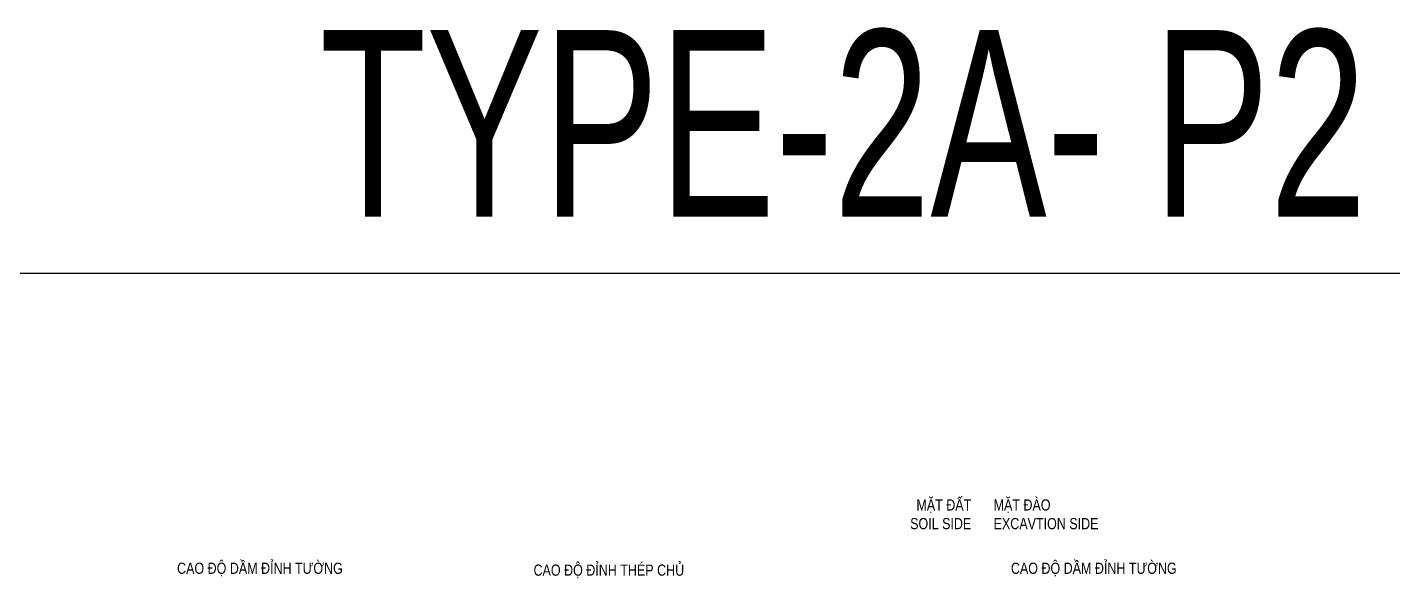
# Model space of a CAD drawing. Header units: millimetres. Extents: x 2746337 to 7547699, y -363432 to 15720.
# Drawn here: x 2973714 to 3010353, y -193481 to -178675 of the extents above; entities that cross this region are included whole.
import ezdxf
from ezdxf.enums import TextEntityAlignment as Align

# ---------------------------------------------------------------- set-up
doc = ezdxf.new("R2010")
doc.units = ezdxf.units.MM
doc.header["$LTSCALE"] = 1200
for name, color, linetype, lineweight in [('030_Label', 4, 'Continuous', 5), ('LEADER', 8, 'Continuous', 9), ('TEXTVN', 2, 'Continuous', 20)]:
    doc.layers.add(name, color=color, linetype=linetype, lineweight=lineweight)
doc.styles.add('DB_Arial', font='arial.ttf', dxfattribs={"width": 0.8})
doc.styles.add('VNROMANS', font='VHAVAN.TTF', dxfattribs={"width": 0.8})

msp = doc.modelspace()

# ---------------------------------------------------------------- linework, layer by layer
msp.add_lwpolyline([(2951292.7, -185266.4), (3044810, -185266.4), (3044810, -262418.8), (2951292.7, -262418.8)], close=True)
at = {"layer": 'LEADER', "lineweight": 20}
for points in [[(2996544.7, -192327.8, 0, 150, 0), (2997044.7, -192327.8, 0, 0, 0), (2999044.7, -192327.8, 0, 0, 0)], [(3002144.7, -192327.8, 0, 150, 0), (3001644.7, -192327.8, 0, 0, 0), (2999644.7, -192327.8, 0, 0, 0)]]:
    msp.add_lwpolyline(points, format="xyseb", dxfattribs=at)

# ---------------------------------------------------------------- texts
at = {"layer": '030_Label', "style": 'VNROMANS', "width": 0.7}
msp.add_text('type-2a- p2', height=5000, dxfattribs=at).set_placement((2995607.8, -181249.3), align=Align.MIDDLE_CENTER)
at = {"layer": 'TEXTVN', "style": 'DB_Arial', "width": 0.8}
for s, p in [('MẶT ĐẤT', (2999044.7, -191627.8)), ('SOIL SIDE', (2999044.7, -192127.8))]:
    msp.add_text(s, height=300, dxfattribs=at).set_placement(p, align=Align.RIGHT)
for s, p in [('MẶT ĐÀO', (2999644.7, -191627.8)), ('EXCAVTION SIDE', (2999644.7, -192127.8)), ('CAO ĐỘ DẦM ĐỈNH TƯỜNG', (2977733.1, -193324.7)), ('CAO ĐỘ ĐỈNH THÉP CHỦ', (2987298.6, -193374.7)), ('CAO ĐỘ DẦM ĐỈNH TƯỜNG', (3000108.5, -193324.7))]:
    msp.add_text(s, height=300, dxfattribs=at).set_placement(p)

doc.saveas('drawing.dxf')
